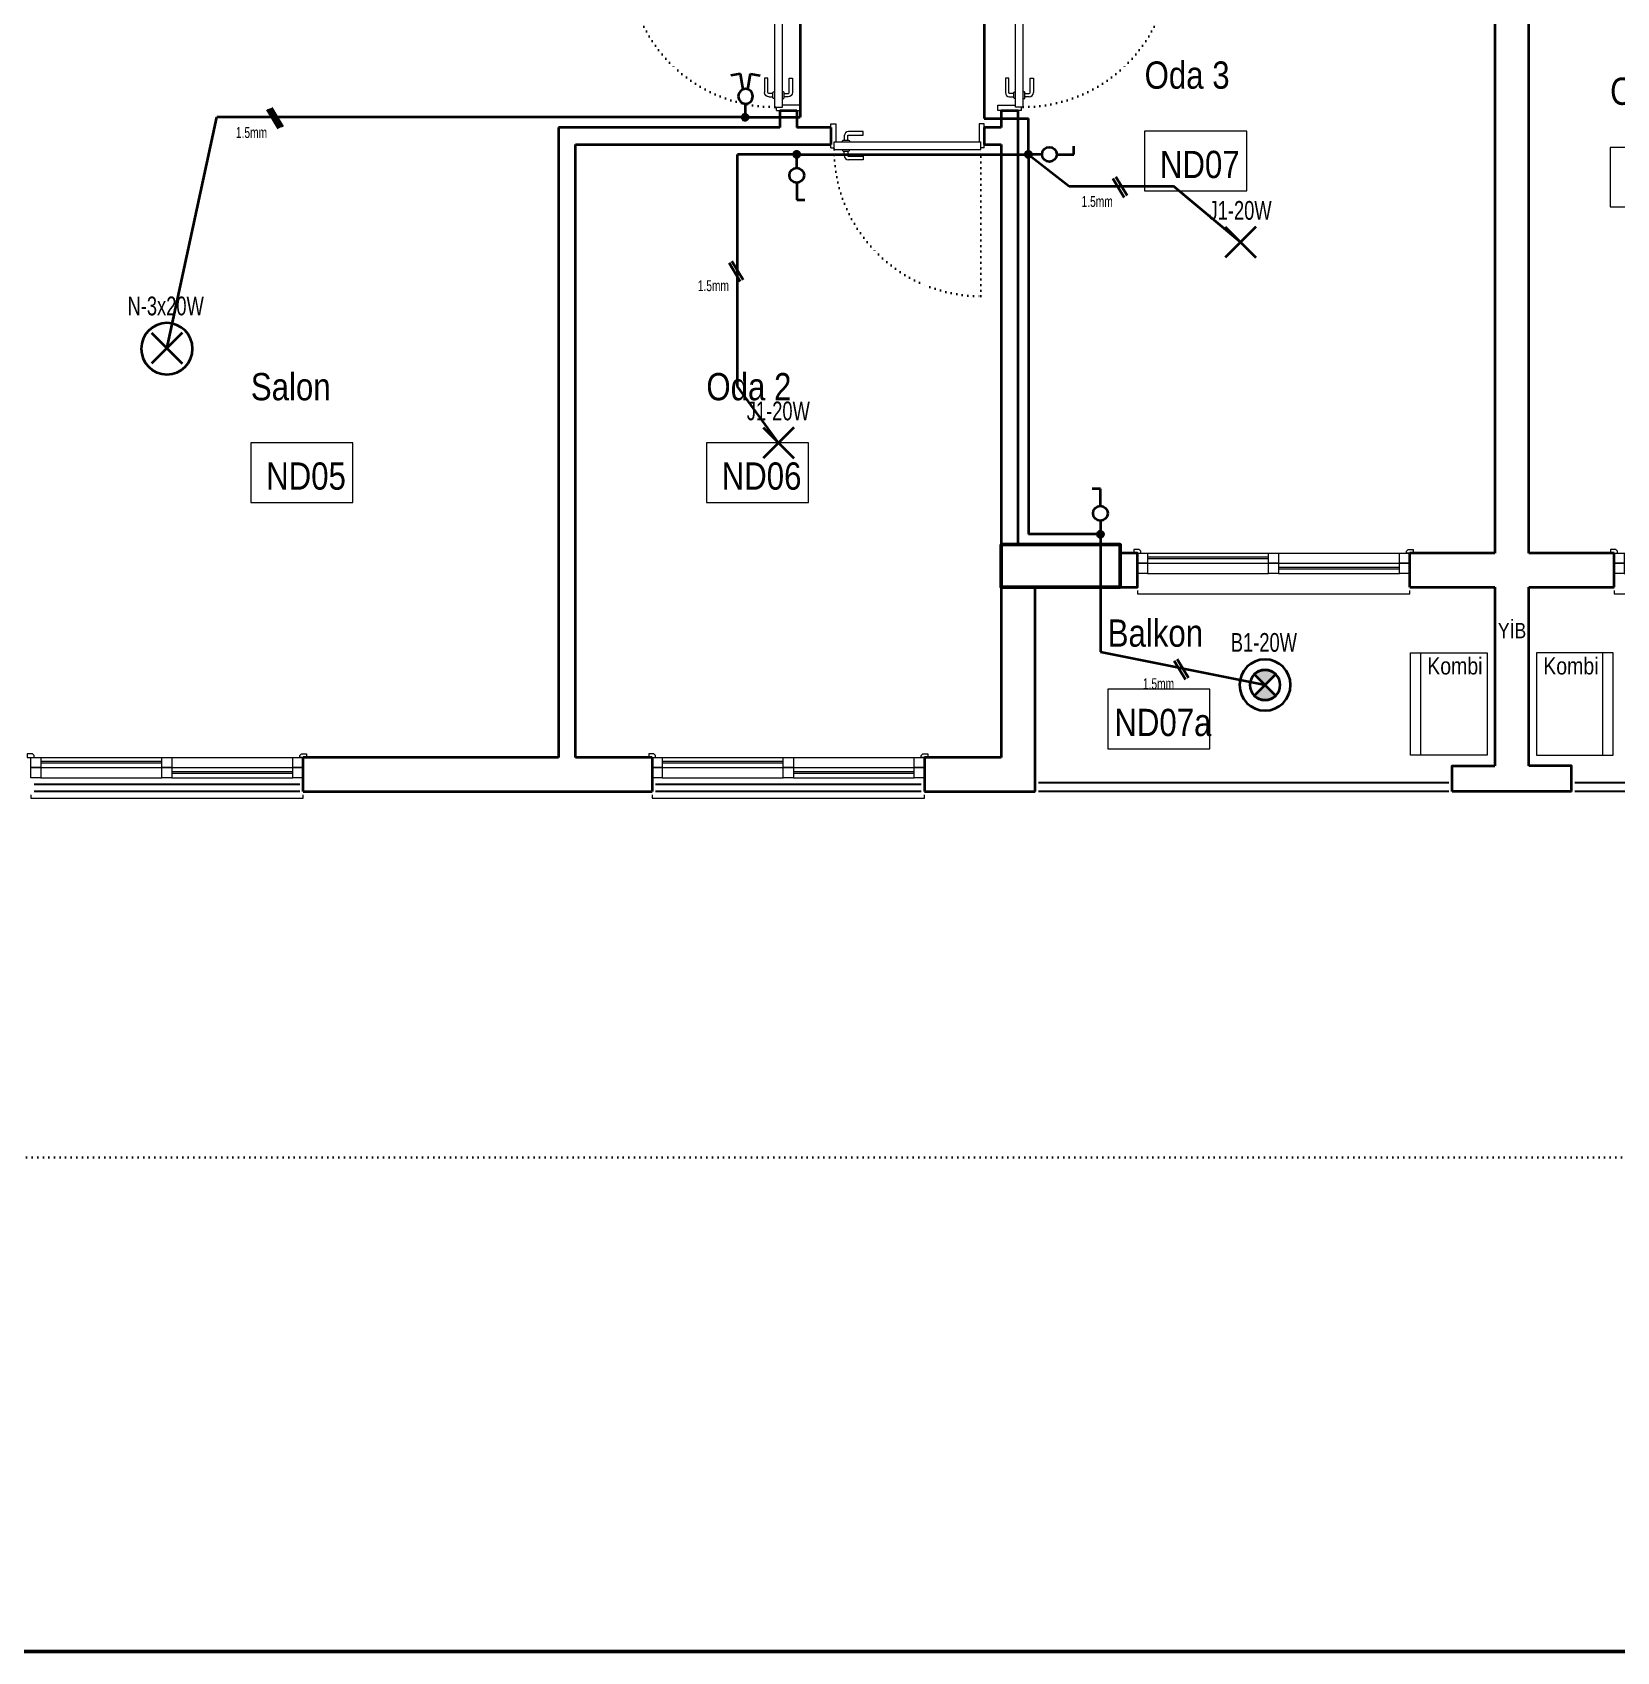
# Model space of a CAD drawing. Header units: millimetres. Extents: x 1811019 to 3717122, y -501178 to -243171.
# Drawn here: x 1865094 to 1866024, y -252390 to -251439 of the extents above; entities that cross this region are included whole.
import ezdxf
from ezdxf.enums import TextEntityAlignment as Align

# ---------------------------------------------------------------- set-up
doc = ezdxf.new("R2010")
doc.units = ezdxf.units.MM
for name, pattern in [('CONTINOUS', [0]), ('CONTINU', [0]), ('izdüşüm arka', [3.174999999999999, 0, -3.174999999999999])]:
    doc.linetypes.add(name, pattern=pattern)
for name, color, linetype, lineweight in [('a_ba', 6, 'Continuous', 50), ('a_doğrama', 251, 'Continuous', 20), ('a_duvar', 255, 'Continuous', 35), ('a_görünüş', 32, 'Continuous', 25), ('a_görünüş_ince', 8, 'Continuous', 20), ('a_izdüşüm_arka', 255, 'izdüşüm arka', 30), ('a_not_mahal', 253, 'Continuous', 5), ('a_not_text', 7, 'Continuous', 13), ('a_tefriş', 8, 'Continuous', 20), ('a_çerçeve_line', 7, 'Continuous', 50), ('Aydınlatma', 4, 'CONTINOUS', 35), ('Aydınlatma_', 3, 'Continuous', 40), ('Priz', 6, 'CONTINOUS', 40)]:
    doc.layers.add(name, color=color, linetype=linetype, lineweight=lineweight)
doc.styles.add('Grupcad', font='arial.ttf', dxfattribs={"width": 0.7})
doc.styles.add('OL', font='tsimplex.shx', dxfattribs={"width": 0.8, "height": 12})
doc.styles.get("Standard").update_dxf_attribs({"font": 'ARIALN.TTF'})

# ---------------------------------------------------------------- blocks, each defined once
blk = doc.blocks.new('K2')
at = {"layer": 'a_doğrama', "color": 251, "linetype": 'Continuous'}
for p, q in [((-13.00000000162981, 88.09999999962747), (-13.00000000186265, 1.900000000372529)), ((-13.00000000162981, 88.09999999962747), (-8.500000001862645, 88.09999999962747)), ((-12.00000000162981, 90), (-12.00000000162981, 88.09999999962747)), ((-12.00000000162981, 90), (-10.00000000186265, 90)), ((-8.500000001862645, 88.09999999962747), (-8.500000001862645, 1.900000000372529)), ((-13.00000000186265, 1.900000000372529), (-8.500000001862645, 1.900000000372529)), ((-12.00000000186265, 0), (-12.00000000186265, 1.900000000372529)), ((-12.00000000186265, 0), (-10.00000000186265, 0))]:
    blk.add_line(p, q, dxfattribs=at)
for points in [[(-1.629814505577087e-09, 90.00000000005821), (1.999999998137355, 90), (1.999999998137355, 87), (-8.500000001862645, 87)], [(0, 0), (2, 0), (2, 3), (-8.500000001862645, 3)]]:
    blk.add_lwpolyline(points, dxfattribs=at)
at = {"layer": 'a_doğrama', "color": 251}
for points in [[(-14.00000000162981, 80.09999999962747), (-16.50000000162981, 80.09999999962747, 0.414213562373095), (-17.00000000162981, 79.59999999962747), (-17.00000000186265, 71.09999999962747), (-19.00000000186265, 71.09999999962747), (-19.00000000186265, 79.59999999962747)], [(-13.00000000162981, 83.09999999962747), (-13.50000000186265, 83.09999999962747, 0.4142135623730951), (-14.00000000186265, 82.59999999962747), (-14.00000000186265, 79.59999999962747, 0.414213562373095), (-13.50000000162981, 79.09999999968568), (-13.00000000162981, 79.09999999962747)], [(-8.500000001629815, 83.09999999962747), (-8.000000001629815, 83.09999999962747, -0.4142135623730951), (-7.500000001862645, 82.59999999962747), (-7.500000001862645, 79.59999999962747, -0.414213562373095), (-8.000000001629815, 79.09999999962747), (-8.500000001629815, 79.09999999962747)], [(-7.500000001862645, 80.09999999956926), (-5.000000001862645, 80.09999999962747, -0.414213562373095), (-4.500000001862645, 79.59999999962747), (-4.500000001862645, 71.09999999962747), (-2.500000001862645, 71.09999999962747), (-2.500000001629815, 79.59999999962747)]]:
    blk.add_lwpolyline(points, format="xyb", dxfattribs=at)
for points in [[(-16.50000000186265, 82.09999999962747), (-14.00000000162981, 82.09999999962747)], [(-5.000000001862645, 82.09999999962747), (-7.500000001862645, 82.09999999962747)]]:
    blk.add_lwpolyline(points, dxfattribs=at)
for centre, start, end in [((-16.50000000186265, 79.59999999962747), 90, 180), ((-5.000000001629815, 79.59999999962747), 0, 90)]:
    blk.add_arc(centre, 2.499999999999999, start, end, dxfattribs=at)
at = {"layer": 'a_izdüşüm_arka', "color": 251}
blk.add_lwpolyline([(-99.20006576180458, 1.900000000372529), (-13.00006576254964, 1.900000000372529)], dxfattribs=at)
blk.add_arc((-13.00006576254964, 1.900000000372529), 86.19999999925494, 89.99995624410063, 180, dxfattribs=at)
blk = doc.blocks.new('160p')
at = {"layer": 'a_doğrama', "color": 251}
for points in [[(-5.999925318639725, -6), (-5.999925318639725, 0), (-11.99992531863973, 0), (-11.99992531863973, -6)], [(7.46813602745533e-05, -6), (7.46813602745533e-05, 0), (-5.999925318639725, 0), (-5.999925318639725, -6)], [(-5.999925318639725, -83), (-5.999925318639725, -77), (-11.99992531863973, -77), (-11.99992531863973, -83)], [(7.46813602745533e-05, -83), (7.46813602745533e-05, -77), (-5.999925318639725, -77), (-5.999925318639725, -83)], [(-5.999925318639725, -160), (-5.999925318639725, -154), (-11.99992531863973, -154), (-11.99992531863973, -160)], [(7.46813602745533e-05, -160), (7.46813602745533e-05, -154), (-5.999925318639725, -154), (-5.999925318639725, -160)]]:
    blk.add_lwpolyline(points, close=True, dxfattribs=at)
for points in [[(2.000037341145799, -1.000074680894613), (2.00014936318621, 1.999925318174064), (0.0001493635354563594, 1.999999999068677), (0, -1.999999998137355), (1.000000001280569, -2.000037338584661), (2.000037341145799, -1.000074680894613)], [(-9.499925318639725, -6), (-9.499925318639725, -77)], [(-8.499925318639725, -6), (-8.499925318639725, -77)], [(-3.499925318639725, -83), (-3.499925318639725, -154)], [(-2.499925318639725, -83), (-2.499925318639725, -154)], [(2.000037341145799, -158.9999253191054), (2.00014936318621, -161.9999253181741), (0.0001493635354563594, -161.9999999990687), (0, -158.0000000018626), (1.000000001280569, -157.9999626614153), (2.000037341145799, -158.9999253191054)]]:
    blk.add_lwpolyline(points, dxfattribs=at)
at = {"layer": 'a_görünüş_ince', "color": 251}
for points in [[(-21.99992531829048, -160), (-23.99992531829048, -160), (-23.99992531805765, 0), (-21.99992531805765, 0)], [(-11.99992531863973, -77), (-11.99992531863973, -6)], [(-5.999925318639725, -77), (-5.999925318639725, -6)], [(-5.999925318639725, -77), (-5.999925318639725, -6)], [(7.46813602745533e-05, -77), (7.46813602745533e-05, -6)], [(-11.99992531863973, -154), (-11.99992531863973, -83)], [(-5.999925318639725, -154), (-5.999925318639725, -83)], [(-5.999925318639725, -154), (-5.999925318639725, -83)], [(7.46813602745533e-05, -154), (7.46813602745533e-05, -83)]]:
    blk.add_lwpolyline(points, dxfattribs=at)
blk = doc.blocks.new('kombi')
at = {"layer": 'a_tefriş', "lineweight": 20}
for p, q in [((-4.751340766903013, 59.99999982936424), (40.24865918117575, 60.0021619629988)), ((-4.748457922134548, -1.013686414808035e-07), (-4.751340766903013, 59.99999982936424)), ((1.251542070880532, 0.0002881831023842096), (1.248659226112068, 60.00028811386437)), ((40.24865918117575, 60.0021619629988), (40.25154202594422, 0.002162032265914604)), ((69.24875934096053, 60.0019962839142), (69.24587649595924, 0.001996353181311861)), ((114.2487592888065, 59.99983415027964), (69.24875934096053, 60.0019962839142)), ((108.2458764510229, 0.0001225040468852967), (108.2487592957914, 60.00012243477977)), ((114.245876444038, -0.0001657804532442242), (114.2487592888065, 59.99983415027964)), ((40.25154202594422, 0.002162032265914604), (-4.748457922134548, -1.013686414808035e-07)), ((69.24587649595924, 0.001996353181311861), (114.245876444038, -0.0001657804532442242))]:
    blk.add_line(p, q, dxfattribs=at)
at = {"layer": 'a_not_mahal'}
for p in [(5.042008734541014, 47.32219275448006), (73.18532747216523, 47.32202707542456)]:
    blk.add_text('Kombi', height=10, dxfattribs=at).set_placement(p)
blk = doc.blocks.new('J1-20W')
at = {"layer": 'Aydınlatma', "color": 1, "linetype": 'CONTINU'}
for p, q in [((9, 9), (-9, -9)), ((-9, 9), (9, -9))]:
    blk.add_line(p, q, dxfattribs=at)
at = {"layer": 'Aydınlatma', "linetype": 'CONTINU', "style": 'Grupcad', "width": 0.7, "flags": 8}
blk.add_attdef('J1-20W', text='', height=11, dxfattribs=at).set_placement((0, 18.74764386721654), align=Align.MIDDLE_CENTER)
blk = doc.blocks.new('N-3x20W')
at = {"layer": 'Aydınlatma', "color": 6, "linetype": 'CONTINU'}
for p, q in [((9, 9), (-9, -9)), ((-9, 9), (9, -9))]:
    blk.add_line(p, q, dxfattribs=at)
at = {"layer": 'Aydınlatma', "linetype": 'CONTINU'}
blk.add_circle((0, -0.3079431056394242), 15.11081903452493, dxfattribs=at)
at = {"layer": 'Aydınlatma', "linetype": 'CONTINU', "style": 'Grupcad', "width": 0.7, "flags": 8}
blk.add_attdef('N-3X20W', text='', height=11, dxfattribs=at).set_placement((0, 24.80287592888635), align=Align.MIDDLE_CENTER)
blk = doc.blocks.new('B1-20W')
at = {"layer": 'Aydınlatma', "linetype": 'CONTINU'}
h = blk.add_hatch(color=1, dxfattribs=at)
edge = h.paths.add_edge_path()
edge.add_arc((-1.164153218269348e-10, 1.891748979687691e-10), 8.90954544273853, 44.99999999941044, 135.0000000005896)
edge.add_line((-6.300000000046566, 6.299999999959255), (6.300000000046566, -6.30000000007567))
edge.add_arc((-1.164153218269348e-10, -1.891748979687691e-10), 8.90954544273853, 224.9999999994104, 315.0000000005896, ccw=False)
edge.add_line((-6.299999999930151, -6.299999999959255), (6.299999999930151, 6.299999999959255))
at = {"layer": 'Aydınlatma', "color": 1, "linetype": 'CONTINU'}
for p, q in [((-6.300000000046566, 6.299999999959255), (6.300000000046566, -6.30000000007567)), ((6.299999999930151, 6.299999999959255), (-6.299999999930151, -6.299999999959255))]:
    blk.add_line(p, q, dxfattribs=at)
at = {"layer": 'Aydınlatma', "color": 4, "linetype": 'CONTINU'}
blk.add_circle((-2.91038304567337e-11, -2.91038304567337e-11), 15, dxfattribs=at)
at = {"layer": 'Aydınlatma', "color": 1, "linetype": 'CONTINU'}
blk.add_circle((0, -2.91038304567337e-11), 8.909545442950497, dxfattribs=at)
for centre, start, end in [((-1.164153218269348e-10, 1.891748979687691e-10), 44.99999999928148, 135.0000000007185), ((-1.164153218269348e-10, -1.891748979687691e-10), 224.9999999992815, 315.0000000007185)]:
    blk.add_arc(centre, 8.90954544273853, start, end, dxfattribs=at)
at = {"layer": 'Aydınlatma', "linetype": 'CONTINU', "style": 'Grupcad', "width": 0.7, "flags": 8}
blk.add_attdef('B1-20W', text='', height=11, dxfattribs=at).set_placement((-2.91038304567337e-11, 24.9999999999709), align=Align.MIDDLE_CENTER)
blk = doc.blocks.new('NORMAL ANAHTAR')
at = {"layer": 'Aydınlatma', "color": 6, "linetype": 'CONTINU'}
for p, q in [((0, 18.75986064848257), (-4.863207719157799, 18.75986064848257)), ((0, 8.636846400011564), (0, 18.75986064848257))]:
    blk.add_line(p, q, dxfattribs=at)
blk.add_circle((0, 4.31842319999123), 4.318423200000162, dxfattribs=at)
blk = doc.blocks.new('KOMUTATOR ANAHTAR')
at = {"layer": 'Aydınlatma', "color": 6, "linetype": 'CONTINU'}
for p, q in [((-2.876584113124409, 17.46272058073373), (-8.55538248429366, 16.51159817440202)), ((-1.361482364300173, 8.416611178297899), (-2.876584113124409, 17.46272058073373)), ((1.361482364300173, 8.416611178297899), (2.876584113124409, 17.46272058073373)), ((2.876584113124409, 17.46272058073373), (8.55538248429366, 16.51159817440202))]:
    blk.add_line(p, q, dxfattribs=at)
blk.add_circle((0, 4.318423200005782), 4.318423200000162, dxfattribs=at)
blk = doc.blocks.new('BUAT (Enerji)')
at = {"layer": 'Priz', "linetype": 'CONTINU'}
h = blk.add_hatch(color=256, dxfattribs=at)
edge = h.paths.add_edge_path()
edge.add_arc((0, 0), 1.75, 0, 360)
blk.add_circle((0, 0), 1.75, dxfattribs=at)

msp = doc.modelspace()

# ---------------------------------------------------------------- linework, layer by layer
at = {"layer": 'a_ba', "color": 253}
msp.add_lwpolyline([(1865662.710156701, -251739.7909955017), (1865662.710156701, -251764.7909955017), (1865732.710156701, -251764.7909955017), (1865732.710156701, -251739.7909955017)], close=True, dxfattribs=at)
at = {"layer": 'a_duvar'}
for p, q in [((1865952.7101567, -251384.7909963957), (1865952.7101567, -251744.7909966192)), ((1865972.710156701, -251744.7909966192), (1865972.710156701, -251384.7909963957)), ((1865532.710156701, -251484.7911353869), (1865532.710156701, -251494.7909963957)), ((1865542.710156701, -251484.7909964042), (1865542.710156701, -251494.7909963957)), ((1865662.7101567, -251484.7909964044), (1865662.7101567, -251494.7909963957)), ((1865672.710156701, -251739.7909955017), (1865672.710156701, -251484.7911353871)), ((1865532.710156701, -251494.7909963957), (1865402.710156701, -251494.7909963957)), ((1865402.710156701, -251494.7909963957), (1865402.710156701, -251864.7909963957)), ((1865562.710156691, -251494.7909963957), (1865542.710156701, -251494.7909963957)), ((1865662.7101567, -251494.7909963957), (1865652.7101567, -251494.7909963957)), ((1865412.710156701, -251504.7909963957), (1865562.710017709, -251504.7909963957)), ((1865412.710156701, -251864.7909963957), (1865412.710156701, -251504.7909963957)), ((1865652.7101567, -251504.7909963957), (1865662.7101567, -251504.7909963957)), ((1865662.710156701, -251504.7909963956), (1865662.710156701, -251864.7909963957)), ((1865952.7101567, -251744.7909966192), (1865902.7101567, -251744.7909966192)), ((1866022.7101567, -251744.7909966192), (1865972.7101567, -251744.7909966192)), ((1865682.710156701, -251884.7909963823), (1865682.710156701, -251764.7909963957)), ((1865682.7101567, -251764.7909955017), (1865732.710156701, -251764.7909955017)), ((1865902.7101567, -251764.7909955017), (1865952.7101567, -251764.7909955017)), ((1865952.7101567, -251764.7909955017), (1865952.7101567, -251869.7909963823)), ((1865972.710156701, -251869.7909963823), (1865972.710156701, -251764.7909955017)), ((1865972.7101567, -251764.7909955017), (1866022.7101567, -251764.7909955017)), ((1865402.710156701, -251864.7909962752), (1865252.710154484, -251864.7909962752)), ((1865457.710156701, -251864.7909962752), (1865412.710156701, -251864.7909962752)), ((1865662.7101567, -251864.7909962752), (1865617.710156701, -251864.7909962752)), ((1865252.710154484, -251884.7909963823), (1865457.710156701, -251884.7909963823)), ((1865617.710156701, -251884.7909963823), (1865682.7101567, -251884.7909963823)), ((1865997.710156701, -251884.7909963823), (1865927.710156701, -251884.7909963823))]:
    msp.add_line(p, q, dxfattribs=at)
for points in [[(1865532.710156701, -251484.7911353869), (1865542.711407544, -251484.7909963868)], [(1865662.710156701, -251484.7909964044), (1865672.708905857, -251484.7911353697)], [(1865562.710156691, -251494.7909963957), (1865562.710017726, -251504.7897455525)], [(1865652.7101567, -251494.7909963957), (1865652.7101567, -251504.7909963957)], [(1865732.7101567, -251764.7909955017), (1865742.7101567, -251764.7909955017), (1865742.7101567, -251744.7909955017), (1865732.7101567, -251744.7909955017)], [(1865902.7101567, -251764.7909955017), (1865902.7101567, -251744.7909966192)], [(1866022.7101567, -251764.7909955017), (1866022.7101567, -251744.7909966192)], [(1865252.710154484, -251884.7909963822), (1865252.710154484, -251864.7909963822)], [(1865457.710156701, -251864.7909962752), (1865457.710156701, -251884.7909963823)], [(1865617.710156701, -251864.7909962752), (1865617.710156701, -251884.7909963823)], [(1865927.710156701, -251884.7909963823), (1865927.710156701, -251869.7909963823), (1865952.710156701, -251869.7909963823)], [(1865997.710156701, -251884.7909963823), (1865997.710156701, -251869.7909963823), (1865972.710156701, -251869.7909963823)]]:
    msp.add_lwpolyline(points, dxfattribs=at)
at = {"layer": 'a_görünüş', "color": 251}
for points in [[(1865250.710154484, -251880.7909963811), (1865094.716328482, -251880.79100281)], [(1865615.710156701, -251880.7909963811), (1865459.716330699, -251880.7910028101)], [(1865925.710156701, -251879.7909963822), (1865684.7101567, -251879.7909963822)], [(1866240.710156701, -251879.7909963822), (1865999.710156701, -251879.7909963822)], [(1865250.710154484, -251884.7909963822), (1865094.716328482, -251884.7910028924)], [(1865615.710156701, -251884.7909963823), (1865459.716330699, -251884.7910028925)], [(1865925.710156701, -251884.7909963822), (1865684.7101567, -251884.7909963822)], [(1866240.710156701, -251884.7909963822), (1865999.710156701, -251884.7909963822)]]:
    msp.add_lwpolyline(points, dxfattribs=at)
at = {"layer": 'a_izdüşüm_arka'}
msp.add_lwpolyline([(1864722.710147537, -249649.7909963956), (1867202.710147536, -249649.7909963956), (1867202.710147536, -252099.7909963957), (1864722.710147537, -252099.7909963957)], close=True, dxfattribs=at)
at = {"layer": 'a_not_mahal'}
for points in [[(1865806.962105053, -251497.0779596489), (1865746.962105053, -251497.0779596489), (1865746.962105053, -251532.0779596489), (1865806.962105053, -251532.0779596489)], [(1866080.443623883, -251506.5524413653), (1866020.443623883, -251506.5524413653), (1866020.443623883, -251541.5524413653), (1866080.443623883, -251541.5524413653)], [(1865282.020385093, -251680.0799743349), (1865222.020385093, -251680.0799743349), (1865222.020385093, -251715.0799743349), (1865282.020385093, -251715.0799743349)], [(1865549.576461919, -251680.0799743349), (1865489.576461919, -251680.0799743349), (1865489.576461919, -251715.0799743349), (1865549.576461919, -251715.0799743349)], [(1865785.298849222, -251824.7966862607), (1865725.298849222, -251824.7966862607), (1865725.298849222, -251859.7966862607), (1865785.298849222, -251859.7966862607)]]:
    msp.add_lwpolyline(points, close=True, dxfattribs=at)
at = {"layer": 'a_çerçeve_line'}
msp.add_lwpolyline([(1872123.904255825, -252390.0067592915), (1872123.904255825, -249390.0067592915), (1853005.390146533, -249390.0067592915), (1853005.390146533, -252390.0067592915)], close=True, dxfattribs=at)
at = {"layer": 'Aydınlatma'}
for p, q in [((1865652.7101567, -251209.7911362536), (1865652.7101567, -251489.6335817511)), ((1865544.714173302, -251294.9396754782), (1865544.714173302, -251488.8763618344)), ((1865172.710161282, -251624.7909963355), (1865202.007632154, -251488.8763618344)), ((1865512.33566024, -251488.8763618344), (1865202.007632154, -251488.8763618344)), ((1865512.33566024, -251488.8763618344), (1865544.714173302, -251488.8763618344)), ((1865652.7101567, -251489.6335817511), (1865678.7101567, -251489.6335817511)), ((1865678.7101567, -251510.6455937883), (1865678.7101567, -251489.6335817511)), ((1865544.390301406, -251510.6455937883), (1865507.922078074, -251510.6455937883)), ((1865507.922078074, -251647.0395839802), (1865507.922078074, -251510.6455937883)), ((1865542.640301406, -251510.6455937883), (1865678.7101567, -251510.6455937883)), ((1865678.7101567, -251510.6455937883), (1865678.7101567, -251733.7909955017)), ((1865678.7101567, -251510.6455937883), (1865702.721865634, -251529.3510207367)), ((1865702.721865634, -251529.3510207367), (1865763.988985852, -251529.3510207367)), ((1865803.2101567, -251562.2909959487), (1865763.988985852, -251529.3510207367)), ((1865532.00245066, -251680.0799743349), (1865507.922078074, -251647.0395839802)), ((1865721.030014848, -251733.7909955017), (1865678.7101567, -251733.7909955017)), ((1865721.030014848, -251733.7909955023), (1865721.030014848, -251802.9152749645)), ((1865721.030014848, -251802.9152749645), (1865817.7101567, -251822.290995942))]:
    msp.add_line(p, q, dxfattribs=at)
at = {"layer": 'Aydınlatma', "color": 6}
for p, q in [((1865512.33566024, -251480.8763618344), (1865512.33566024, -251488.8763618344)), ((1865542.640301406, -251518.6455937883), (1865542.640301406, -251510.6455937883)), ((1865686.7101567, -251510.6455937883), (1865678.7101567, -251510.6455937883)), ((1865721.030014848, -251725.7909955017), (1865721.030014848, -251733.7909955017))]:
    msp.add_line(p, q, dxfattribs=at)
at = {"layer": 'Aydınlatma', "color": 3}
for p, q in [((1865231.62103534, -251484.3745041243), (1865238.215584439, -251495.4276621921)), ((1865232.823322174, -251483.8928928404), (1865239.417871273, -251494.9460509082)), ((1865234.193120717, -251483.3497828005), (1865240.787669815, -251494.4029408683)), ((1865728.340610449, -251524.8491630267), (1865734.935159548, -251535.9023210944)), ((1865730.058151194, -251523.8244417029), (1865736.652700292, -251534.8775997706)), ((1865502.90726278, -251574.3407311742), (1865509.501811879, -251585.393889242)), ((1865504.624803525, -251573.3160098504), (1865511.219352623, -251584.3691679182)), ((1865764.35527048, -251808.1012777431), (1865770.949819579, -251819.1544358109)), ((1865766.072811225, -251807.0765564193), (1865772.667360323, -251818.1297144871))]:
    msp.add_line(p, q, dxfattribs=at)

# ---------------------------------------------------------------- block references
at = {"layer": 'a_duvar', "xscale": -1, "rotation": 270}
for p in [(1865902.710156701, -251744.7910701834), (1866182.710156701, -251744.791071301), (1865252.710154484, -251864.7910709566), (1865617.710156701, -251864.7910709566)]:
    msp.add_blockref('160p', p, dxfattribs=at)
at = {"layer": 'a_duvar'}
msp.add_blockref('kombi', (1865907.937831403, -251863.4432033322), dxfattribs=at)
at = {"layer": 'a_izdüşüm_arka', "ltscale": 5, "xscale": -1, "rotation": 180.0007963121094}
msp.add_blockref('K2', (1865542.710156702, -251394.7909963955), dxfattribs=at)
at = {"layer": 'a_izdüşüm_arka', "ltscale": 5}
for p, rotation in [((1865662.7101567, -251394.7909963957), 179.9992036878906), ((1865652.7101567, -251494.7909963957), 89.9992036878906)]:
    msp.add_blockref('K2', p, dxfattribs=dict(at, rotation=rotation))
at = {"layer": 'Aydınlatma', "linetype": 'CONTINU', "xscale": -1}
msp.add_blockref('KOMUTATOR ANAHTAR', (1865512.581863212, -251480.883385838), dxfattribs=at)
at = {"layer": 'Aydınlatma', "linetype": 'CONTINU'}
for p, rotation in [((1865686.7101567, -251510.6455937883), 270), ((1865542.640301406, -251518.6455937883), 180)]:
    msp.add_blockref('NORMAL ANAHTAR', p, dxfattribs=dict(at, rotation=rotation))
ref = msp.add_blockref('J1-20W', (1865803.2101567, -251562.2909959487), dxfattribs=dict(at, xscale=-1))
ref.add_attrib('J1-20W', 'J1-20W', dxfattribs={"layer": 'Aydınlatma_', "color": 4, "linetype": 'CONTINU', "height": 11, "style": 'Grupcad', "width": 0.7}).set_placement((1865803.042080301, -251543.5433520815), align=Align.MIDDLE_CENTER)
ref = msp.add_blockref('N-3x20W', (1865172.710161282, -251624.4830532298), dxfattribs=dict(at, xscale=-1))
ref.add_attrib('N-3X20W', 'N-3x20W', dxfattribs={"layer": 'Aydınlatma_', "color": 4, "linetype": 'Continuous', "height": 11, "style": 'Grupcad', "width": 0.7}).set_placement((1865172.011593751, -251599.680177301), align=Align.MIDDLE_CENTER)
ref = msp.add_blockref('J1-20W', (1865532.00245066, -251680.0799743349), dxfattribs=dict(at, xscale=-1))
ref.add_attrib('J1-20W', 'J1-20W', dxfattribs={"layer": 'Aydınlatma_', "color": 4, "linetype": 'CONTINU', "height": 11, "style": 'Grupcad', "width": 0.7}).set_placement((1865531.834374262, -251661.3323304676), align=Align.MIDDLE_CENTER)
msp.add_blockref('NORMAL ANAHTAR', (1865721.030014848, -251725.7909955017), dxfattribs=at)
ref = msp.add_blockref('B1-20W', (1865817.710156699, -251822.2909959422), dxfattribs=dict(at, xscale=-1))
ref.add_attrib('B1-20W', 'B1-20W', dxfattribs={"layer": 'Aydınlatma_', "color": 4, "linetype": 'Continuous', "height": 11, "style": 'Grupcad', "width": 0.7}).set_placement((1865817.043103494, -251797.2909959422), align=Align.MIDDLE_CENTER)
at = {"layer": 'Priz', "color": 4, "linetype": 'CONTINU', "xscale": -1}
for p in [(1865512.33566024, -251488.8763618344), (1865542.640301406, -251510.6455937883), (1865678.7101567, -251510.6455937883), (1865721.030014848, -251733.7909955017)]:
    msp.add_blockref('BUAT (Enerji)', p, dxfattribs=at)

# ---------------------------------------------------------------- texts
at = {"layer": 'a_not_mahal'}
for s, p in [('Oda 3', (1865746.962105053, -251472.0779596491)), ('Oda 3', (1866020.443623883, -251481.5524413655)), ('Salon', (1865222.020385093, -251655.0799743351)), ('Oda 2', (1865489.576461919, -251655.0799743351)), ('Balkon', (1865725.298849222, -251799.7966862609))]:
    msp.add_text(s, height=16, dxfattribs=at).set_placement(p)
for s, p in [('ND07', (1865779.386209132, -251524.5779598128)), ('ND05', (1865254.444489171, -251707.5799744988)), ('ND06', (1865522.000565997, -251707.5799744988)), ('ND07a', (1865757.722953301, -251852.2966864246))]:
    msp.add_text(s, height=16, rotation=359.9999974912192, dxfattribs=at).set_placement(p, align=Align.CENTER)
at = {"layer": 'a_not_text'}
msp.add_text('YİB', height=9, dxfattribs=at).set_placement((1865954.485976129, -251794.8505328957))
at = {"layer": 'Priz', "color": 3, "linetype": 'CONTINU', "ltscale": 0.7, "style": 'OL', "width": 0.7}
for p in [(1865213.247322018, -251501.0215991032), (1865709.966897127, -251541.4962580056), (1865484.533549458, -251590.9878261531), (1865745.981557158, -251824.7483727221)]:
    msp.add_text('1.5mm', height=6.4, dxfattribs=at).set_placement(p)

doc.saveas('drawing.dxf')
